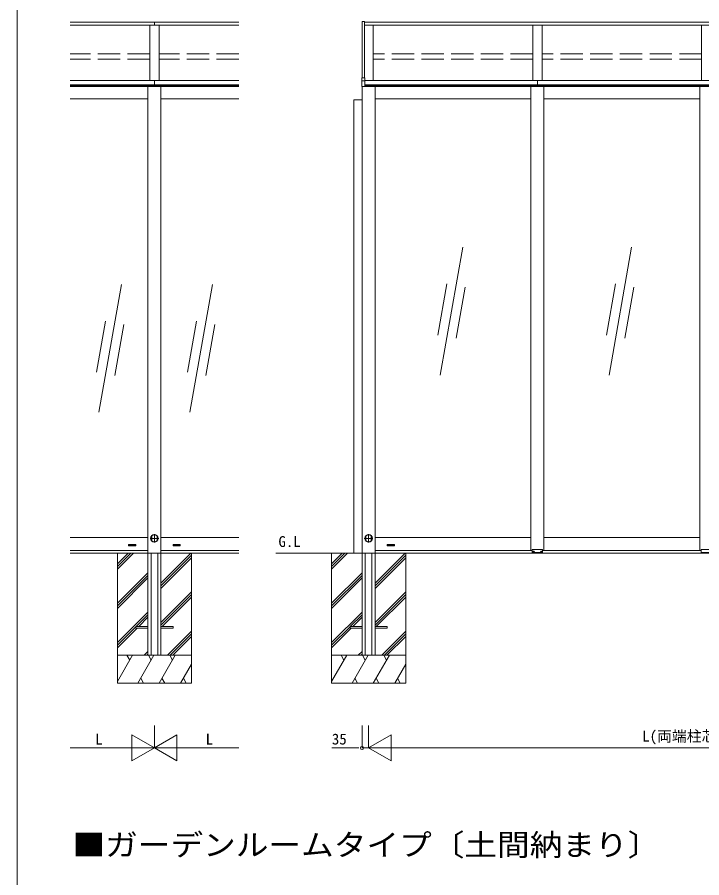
# Model space of a CAD drawing. Units: millimetres, scale not verified. Extents: x -11880 to -792, y -8400 to 9488.
# Drawn here: x -11880 to -8191, y 693 to 5333 of the extents above; entities that cross this region are included whole.
import ezdxf
from ezdxf.enums import TextEntityAlignment as Align

# ---------------------------------------------------------------- set-up
doc = ezdxf.new("R2010")
doc.units = ezdxf.units.MM
doc.header["$LTSCALE"] = 40
doc.linetypes.add('DASHED3', pattern=[4, 3, -1])
for name, color, linetype, lineweight in [('0-1_USER1', 3, 'Continuous', 9), ('0-2_YKK_ZWAK', 7, 'Continuous', 9), ('0-3_YKK_A1', 4, 'Continuous', 9), ('0-4_YKK_D', 6, 'Continuous', 9), ('0-5_YKK_Z1', 7, 'Continuous', 9)]:
    doc.layers.add(name, color=color, linetype=linetype, lineweight=lineweight)
doc.styles.add('ＭＳ ゴシック', font='')
doc.styles.get('ＭＳ ゴシック').set_extended_font_data('MS Gothic')

msp = doc.modelspace()

# ---------------------------------------------------------------- linework, layer by layer
at = {"layer": '0-2_YKK_ZWAK'}
msp.add_line((-11880, -8400), (-11880, 9072), dxfattribs=at)
at = {"layer": '0-3_YKK_A1'}
for p, q in [((-11595.44, 5305.8), (-10685.44, 5305.8)), ((-11595.44, 5289.8), (-10685.44, 5289.8)), ((-11165.44, 5289.8), (-11165.44, 4991.13)), ((-11140.44, 5305.8), (-11140.44, 5289.8)), ((-11115.44, 5289.8), (-11115.44, 4991.13)), ((-10007.94, 5309.86), (-10020.44, 5309.86)), ((-10020.44, 5309.86), (-10020.44, 5005.75)), ((-10007.94, 5309.86), (-10007.94, 5006.54)), ((-10007.94, 5305.8), (-6324.93, 5305.8)), ((-10007.94, 5289.8), (-6324.93, 5289.8)), ((-9961.44, 5289.8), (-9961.44, 4991.08)), ((-9101.43, 5289.8), (-9101.43, 4991.13)), ((-9051.43, 5289.8), (-9051.43, 4991.13)), ((-8191.43, 5289.8), (-8191.43, 4991.13)), ((-11595.44, 4991.13), (-10685.44, 4991.13)), ((-10685.44, 4968.26), (-11595.44, 4968.26)), ((-11140.44, 4991.13), (-11140.44, 4968.26)), ((-11112.94, 4968.26), (-11112.94, 4960.26)), ((-10021.93, 4988.8), (-10021.93, 5005.38)), ((-10021.93, 4989.26), (-10007.43, 4989.26)), ((-10021.93, 4960.31), (-10021.93, 4988.8)), ((-10007.43, 5006.58), (-10021.65, 5005.68)), ((-10007.43, 4991.13), (-6325.44, 4991.13)), ((-6325.44, 4968.26), (-10007.43, 4968.26)), ((-9076.43, 4991.13), (-9076.43, 4968.26)), ((-10685.44, 4964.26), (-11595.44, 4964.26)), ((-10685.44, 4960.26), (-11595.44, 4960.26)), ((-11175.44, 4960.26), (-11175.44, 1893.26)), ((-11105.44, 4960.26), (-11105.44, 1893.26)), ((-10021.43, 4960.01), (-10021.43, 1893.26)), ((-6325.44, 4964.26), (-10007.43, 4964.26)), ((-6325.44, 4960.26), (-10007.43, 4960.26)), ((-9951.43, 4960.26), (-9951.43, 1893.26)), ((-9111.43, 4960.26), (-9111.43, 2458.26)), ((-9041.43, 4960.26), (-9041.43, 2458.26)), ((-8201.43, 4960.26), (-8201.43, 2458.26)), ((-11175.44, 4893.26), (-11595.44, 4893.26)), ((-10685.44, 4893.26), (-11105.44, 4893.26)), ((-10021.43, 4888.26), (-10066.43, 4888.26)), ((-10066.43, 4888.26), (-10066.43, 2443.26)), ((-9111.43, 4893.26), (-9951.43, 4893.26)), ((-8201.43, 4893.26), (-9041.43, 4893.26)), ((-9479.07, 4093.11), (-9600.63, 3403.74)), ((-8569.07, 4093.11), (-8690.63, 3403.74)), ((-11317.84, 3892.54), (-11439.4, 3203.18)), ((-10827.84, 3892.54), (-10949.4, 3203.18)), ((-9564.78, 3894.98), (-9613.4, 3619.23)), ((-9466.3, 3877.61), (-9514.92, 3601.87)), ((-8654.78, 3894.98), (-8703.4, 3619.23)), ((-8556.3, 3877.61), (-8604.92, 3601.87)), ((-11403.55, 3694.41), (-11452.17, 3418.67)), ((-11305.07, 3677.05), (-11353.69, 3401.3)), ((-10913.55, 3694.41), (-10962.17, 3418.67)), ((-10815.07, 3677.05), (-10863.69, 3401.3)), ((-11595.44, 2528.26), (-11175.44, 2528.26)), ((-11117.44, 2523.26), (-11163.44, 2523.26)), ((-11155.19, 2534.65), (-11155.19, 2511.88)), ((-11140.44, 2500.24), (-11140.44, 2546.29)), ((-11125.69, 2511.88), (-11125.69, 2534.65)), ((-11105.44, 2528.26), (-10685.44, 2528.26)), ((-9963.43, 2523.26), (-10009.43, 2523.26)), ((-10001.18, 2534.65), (-10001.18, 2511.88)), ((-9986.43, 2500.24), (-9986.43, 2546.29)), ((-9971.68, 2511.88), (-9971.68, 2534.65)), ((-9951.43, 2528.26), (-9111.43, 2528.26)), ((-9041.43, 2528.26), (-8201.43, 2528.26)), ((-11279.44, 2483.96), (-11279.44, 2489.76)), ((-11278.44, 2490.76), (-11241.44, 2490.76)), ((-11275.44, 2482.96), (-11278.44, 2482.96)), ((-11275.44, 2482.96), (-11275.44, 2488.86)), ((-11275.44, 2488.86), (-11244.44, 2488.86)), ((-11244.49, 2488.56), (-11275.39, 2488.56)), ((-11275.39, 2483.06), (-11275.39, 2488.56)), ((-11275.39, 2486.22), (-11260.44, 2486.22)), ((-11275.39, 2484.77), (-11244.49, 2484.77)), ((-11244.49, 2483.06), (-11275.39, 2483.06)), ((-11259.44, 2490.76), (-11260.44, 2490.76)), ((-11259.44, 2487.46), (-11260.44, 2487.46)), ((-11260.44, 2485.37), (-11260.44, 2487.46)), ((-11260.44, 2485.37), (-11259.44, 2485.37)), ((-11259.44, 2485.37), (-11259.44, 2487.46)), ((-11259.44, 2486.22), (-11244.49, 2486.22)), ((-11244.49, 2488.56), (-11244.49, 2483.06)), ((-11244.44, 2482.96), (-11244.44, 2488.86)), ((-11241.44, 2482.96), (-11244.44, 2482.96)), ((-11240.44, 2489.76), (-11240.44, 2483.96)), ((-11040.44, 2489.76), (-11040.44, 2483.96)), ((-11002.44, 2490.76), (-11039.44, 2490.76)), ((-11039.44, 2482.96), (-11036.44, 2482.96)), ((-11036.44, 2482.96), (-11036.44, 2488.86)), ((-11005.44, 2488.86), (-11036.44, 2488.86)), ((-11036.39, 2488.56), (-11005.49, 2488.56)), ((-11036.39, 2488.56), (-11036.39, 2483.06)), ((-11021.44, 2486.22), (-11036.39, 2486.22)), ((-11005.49, 2484.77), (-11036.39, 2484.77)), ((-11036.39, 2483.06), (-11005.49, 2483.06)), ((-11021.44, 2490.76), (-11020.44, 2490.76)), ((-11021.44, 2487.46), (-11020.44, 2487.46)), ((-11021.44, 2485.37), (-11021.44, 2487.46)), ((-11020.44, 2485.37), (-11021.44, 2485.37)), ((-11020.44, 2485.37), (-11020.44, 2487.46)), ((-11005.49, 2486.22), (-11020.44, 2486.22)), ((-11005.49, 2483.06), (-11005.49, 2488.56)), ((-11005.44, 2482.96), (-11005.44, 2488.86)), ((-11005.44, 2482.96), (-11002.44, 2482.96)), ((-11001.44, 2483.96), (-11001.44, 2489.76)), ((-9886.43, 2489.76), (-9886.43, 2483.96)), ((-9848.43, 2490.76), (-9885.43, 2490.76)), ((-9885.43, 2482.96), (-9882.43, 2482.96)), ((-9882.43, 2482.96), (-9882.43, 2488.86)), ((-9851.43, 2488.86), (-9882.43, 2488.86)), ((-9882.38, 2488.56), (-9851.48, 2488.56)), ((-9882.38, 2488.56), (-9882.38, 2483.06)), ((-9867.43, 2486.22), (-9882.38, 2486.22)), ((-9851.48, 2484.77), (-9882.38, 2484.77)), ((-9882.38, 2483.06), (-9851.48, 2483.06)), ((-9867.43, 2490.76), (-9866.43, 2490.76)), ((-9867.43, 2487.46), (-9866.43, 2487.46)), ((-9867.43, 2485.37), (-9867.43, 2487.46)), ((-9866.43, 2485.37), (-9867.43, 2485.37)), ((-9866.43, 2485.37), (-9866.43, 2487.46)), ((-9851.48, 2486.22), (-9866.43, 2486.22)), ((-9851.48, 2483.06), (-9851.48, 2488.56)), ((-9851.43, 2482.96), (-9851.43, 2488.86)), ((-9851.43, 2482.96), (-9848.43, 2482.96)), ((-9847.43, 2483.96), (-9847.43, 2489.76)), ((-9104.43, 2463.76), (-9048.43, 2463.76)), ((-9104.43, 2448.06), (-9104.43, 2463.76)), ((-9048.43, 2463.76), (-9048.43, 2448.06)), ((-8194.43, 2463.76), (-8138.43, 2463.76)), ((-8194.43, 2448.06), (-8194.43, 2463.76)), ((-11595.44, 2458.26), (-11175.44, 2458.26)), ((-11158.44, 2443.26), (-11158.44, 1893.26)), ((-11122.44, 2443.26), (-11122.44, 1893.26)), ((-11105.44, 2458.26), (-10685.44, 2458.26)), ((-10004.43, 2443.26), (-10004.43, 1893.26)), ((-9968.43, 2443.26), (-9968.43, 1893.26)), ((-9951.43, 2458.26), (-9104.43, 2458.26)), ((-9050.43, 2446.06), (-9102.43, 2446.06)), ((-9098.48, 2451.17), (-9097.66, 2451.17)), ((-9098.48, 2450.35), (-9098.48, 2451.17)), ((-9097.66, 2450.35), (-9098.48, 2450.35)), ((-9096.84, 2452.81), (-9096.02, 2452.81)), ((-9096.84, 2451.99), (-9096.84, 2452.81)), ((-9096.84, 2448.71), (-9096.84, 2449.53)), ((-9096.02, 2448.71), (-9096.84, 2448.71)), ((-9096.02, 2452.81), (-9096.02, 2451.99)), ((-9096.02, 2449.53), (-9096.02, 2448.71)), ((-9095.2, 2451.17), (-9094.38, 2451.17)), ((-9094.38, 2450.35), (-9095.2, 2450.35)), ((-9094.38, 2451.17), (-9094.38, 2450.35)), ((-9058.48, 2451.17), (-9058.48, 2450.35)), ((-9057.66, 2451.17), (-9058.48, 2451.17)), ((-9058.48, 2450.35), (-9057.66, 2450.35)), ((-9056.84, 2452.81), (-9056.84, 2451.99)), ((-9056.02, 2452.81), (-9056.84, 2452.81)), ((-9056.84, 2449.53), (-9056.84, 2448.71)), ((-9056.84, 2448.71), (-9056.02, 2448.71)), ((-9056.02, 2451.99), (-9056.02, 2452.81)), ((-9056.02, 2448.71), (-9056.02, 2449.53)), ((-9054.38, 2451.17), (-9055.2, 2451.17)), ((-9055.2, 2450.35), (-9054.38, 2450.35)), ((-9054.38, 2450.35), (-9054.38, 2451.17)), ((-9048.43, 2458.26), (-8194.43, 2458.26)), ((-8140.43, 2446.06), (-8192.43, 2446.06)), ((-11240.44, 2038.76), (-11240.44, 2047.76)), ((-11240.44, 2047.76), (-11175.44, 2047.76)), ((-11105.44, 2047.76), (-11040.44, 2047.76)), ((-11040.44, 2047.76), (-11040.44, 2038.76)), ((-10086.43, 2038.76), (-10086.43, 2047.76)), ((-10086.43, 2047.76), (-10021.43, 2047.76)), ((-9951.43, 2047.76), (-9886.43, 2047.76)), ((-9886.43, 2047.76), (-9886.43, 2038.76)), ((-11175.44, 2038.76), (-11240.44, 2038.76)), ((-11040.44, 2038.76), (-11105.44, 2038.76)), ((-10021.43, 2038.76), (-10086.43, 2038.76)), ((-9886.43, 2038.76), (-9951.43, 2038.76))]:
    msp.add_line(p, q, dxfattribs=at)
at = {"layer": '0-3_YKK_A1', "linetype": 'DASHED3'}
for p, q in [((-11165.44, 5136.28), (-11595.44, 5136.28)), ((-11165.44, 5107.65), (-11595.44, 5107.65)), ((-10685.44, 5136.28), (-11115.44, 5136.28)), ((-10685.44, 5107.65), (-11115.44, 5107.65)), ((-9101.43, 5136.28), (-9961.43, 5136.28)), ((-9101.43, 5107.65), (-9961.43, 5107.65)), ((-8191.43, 5136.28), (-9051.43, 5136.28)), ((-8191.43, 5107.65), (-9051.43, 5107.65))]:
    msp.add_line(p, q, dxfattribs=at)
at = {"layer": '0-3_YKK_A1'}
msp.add_lwpolyline([(-10007.43, 5006.57), (-10007.43, 4989.31), (-10007.43, 4989.01), (-10007.43, 4960.06), (-10007.43, 4959.76), (-10021.64, 4960.01)], dxfattribs=at)
for centre, radius in [((-11140.44, 2523.26), 20.67), ((-11140.44, 2523.26), 19), ((-9986.43, 2523.26), 20.67), ((-9986.43, 2523.26), 19), ((-9096.43, 2450.76), 3.5), ((-9056.43, 2450.76), 3.5)]:
    msp.add_circle(centre, radius, dxfattribs=at)
for centre, radius, start, end in [((-10021.63, 5005.38), 0.3, 93.61995, 180), ((-10021.63, 4960.31), 0.3, 180, 269), ((-11140.44, 2523.26), 18.63, 142.33411, 217.66588), ((-11140.44, 2523.26), 18.63, 322.33411, 37.66588), ((-9986.43, 2523.26), 18.63, 142.33411, 217.66588), ((-9986.43, 2523.26), 18.63, 322.33411, 37.66588), ((-11278.44, 2489.76), 1, 90, 180), ((-11278.44, 2483.96), 1, 180, 270), ((-11241.44, 2489.76), 1, 0, 90), ((-11241.44, 2483.96), 1, 270, 0), ((-11039.44, 2489.76), 1, 90, 180), ((-11039.44, 2483.96), 1, 180, 270), ((-11002.44, 2489.76), 1, 0, 90), ((-11002.44, 2483.96), 1, 270, 0), ((-9885.43, 2489.76), 1, 90, 180), ((-9885.43, 2483.96), 1, 180, 270), ((-9848.43, 2489.76), 1, 0, 90), ((-9848.43, 2483.96), 1, 270, 0), ((-9102.43, 2448.06), 2, 180, 270), ((-9097.66, 2451.99), 0.82, 270, 0), ((-9097.66, 2449.53), 0.82, 0, 90), ((-9095.2, 2451.99), 0.82, 180, 270), ((-9095.2, 2449.53), 0.82, 90, 180), ((-9057.66, 2451.99), 0.82, 270, 0), ((-9057.66, 2449.53), 0.82, 0, 90), ((-9055.2, 2451.99), 0.82, 180, 270), ((-9055.2, 2449.53), 0.82, 90, 180), ((-9050.43, 2448.06), 2, 270, 0), ((-8192.43, 2448.06), 2, 180, 270)]:
    msp.add_arc(centre, radius, start, end, dxfattribs=at)
at = {"layer": '0-4_YKK_D'}
for p, q in [((-11140.44, 1513.26), (-11140.44, 1392.26)), ((-11140.44, 1513.26), (-11140.44, 1392.26)), ((-10021.43, 1513.26), (-10021.43, 1392.26)), ((-9986.43, 1513.26), (-9986.43, 1392.26)), ((-9986.43, 1513.26), (-9986.43, 1392.26)), ((-11261.68, 1463.26), (-11261.68, 1323.26)), ((-11140.44, 1393.26), (-11261.68, 1463.26)), ((-11140.44, 1393.26), (-11019.2, 1463.26)), ((-11019.2, 1323.26), (-11019.2, 1463.26)), ((-9986.43, 1393.26), (-9865.19, 1463.26)), ((-9865.19, 1323.26), (-9865.19, 1463.26)), ((-11280.44, 1393.26), (-11595.44, 1393.26)), ((-11140.44, 1393.26), (-11382.93, 1393.26)), ((-11140.44, 1393.26), (-11261.68, 1323.26)), ((-11140.44, 1393.26), (-10897.95, 1393.26)), ((-11140.44, 1393.26), (-11019.2, 1323.26)), ((-11000.44, 1393.26), (-10685.44, 1393.26)), ((-10055.43, 1393.26), (-10184.9, 1393.26)), ((-10038.43, 1393.26), (-10055.43, 1393.26)), ((-9986.43, 1393.26), (-10021.43, 1393.26)), ((-9986.43, 1393.26), (-9952.43, 1393.26)), ((-9986.43, 1393.26), (-9743.95, 1393.26)), ((-9986.43, 1393.26), (-9865.19, 1323.26)), ((-9846.43, 1393.26), (-6486.43, 1393.26))]:
    msp.add_line(p, q, dxfattribs=at)
for start, end in [(0, 180), (180, 0)]:
    msp.add_arc((-10021.43, 1393.26), 8.5, start, end, dxfattribs=at)
at = {"layer": '0-5_YKK_Z1'}
for p, q in [((-11595.44, 2443.26), (-10685.44, 2443.26)), ((-11340.44, 2443.26), (-11340.44, 1743.26)), ((-11340.44, 2356.72), (-11253.89, 2443.26)), ((-11340.44, 2370.86), (-11268.04, 2443.26)), ((-11340.44, 2385), (-11282.18, 2443.26)), ((-11105.44, 2281.64), (-10943.81, 2443.26)), ((-11105.44, 2267.49), (-10940.44, 2432.49)), ((-11105.44, 2253.35), (-10940.44, 2418.35)), ((-10940.44, 2443.26), (-10940.44, 1743.26)), ((-10486.41, 2443.26), (-2458.32, 2443.26)), ((-10186.43, 2443.26), (-10186.43, 1743.26)), ((-10186.43, 2356.72), (-10099.89, 2443.26)), ((-10186.43, 2370.86), (-10114.03, 2443.26)), ((-10186.43, 2385), (-10128.17, 2443.26)), ((-9951.43, 2281.64), (-9789.81, 2443.26)), ((-9951.43, 2267.49), (-9786.43, 2432.49)), ((-9951.43, 2253.35), (-9786.43, 2418.35)), ((-9786.43, 2443.26), (-9786.43, 1743.26)), ((-11340.44, 2172.87), (-11175.44, 2337.87)), ((-11340.44, 2158.73), (-11175.44, 2323.73)), ((-10186.43, 2172.87), (-10021.43, 2337.87)), ((-10186.43, 2158.73), (-10021.43, 2323.73)), ((-11340.44, 2144.58), (-11175.44, 2309.58)), ((-10186.43, 2144.58), (-10021.43, 2309.58)), ((-11105.44, 2069.5), (-10940.44, 2234.5)), ((-9951.43, 2069.5), (-9786.43, 2234.5)), ((-11105.44, 2055.36), (-10940.44, 2220.36)), ((-11098.9, 2047.76), (-10940.44, 2206.22)), ((-9951.43, 2055.36), (-9786.43, 2220.36)), ((-9944.89, 2047.76), (-9786.43, 2206.22)), ((-11340.44, 1960.74), (-11175.44, 2125.74)), ((-11239.27, 2047.76), (-11175.44, 2111.6)), ((-11225.13, 2047.76), (-11175.44, 2097.45)), ((-10186.43, 1960.74), (-10021.43, 2125.74)), ((-10085.27, 2047.76), (-10021.43, 2111.6)), ((-10071.13, 2047.76), (-10021.43, 2097.45)), ((-11340.44, 1946.6), (-11240.44, 2046.6)), ((-10186.43, 1946.6), (-10086.43, 2046.6)), ((-11340.44, 1932.45), (-11234.13, 2038.76)), ((-11069.55, 1893.26), (-10940.44, 2022.37)), ((-11055.41, 1893.26), (-10940.44, 2008.23)), ((-10186.43, 1932.45), (-10080.13, 2038.76)), ((-9915.55, 1893.26), (-9786.43, 2022.37)), ((-9901.4, 1893.26), (-9786.43, 2008.23)), ((-11041.27, 1893.26), (-10940.44, 1994.09)), ((-9887.26, 1893.26), (-9786.43, 1994.09)), ((-11195.78, 1893.26), (-11175.44, 1913.61)), ((-10041.78, 1893.26), (-10021.43, 1913.61)), ((-11340.44, 1751.17), (-11258.4, 1893.26)), ((-10940.44, 1893.26), (-11340.44, 1893.26)), ((-11273.4, 1867.28), (-11288.4, 1893.26)), ((-11229.53, 1743.26), (-11142.93, 1893.26)), ((-11181.64, 1893.26), (-11175.44, 1899.46)), ((-11157.93, 1867.28), (-11172.93, 1893.26)), ((-11114.96, 1743.26), (-11028.36, 1893.26)), ((-11043.36, 1867.28), (-11058.36, 1893.26)), ((-10186.43, 1751.17), (-10104.39, 1893.26)), ((-9786.43, 1893.26), (-10186.43, 1893.26)), ((-10119.4, 1867.28), (-10134.4, 1893.26)), ((-10075.53, 1743.26), (-9988.92, 1893.26)), ((-10027.64, 1893.26), (-10021.43, 1899.46)), ((-10003.92, 1867.28), (-10018.93, 1893.26)), ((-9960.96, 1743.26), (-9874.35, 1893.26)), ((-9889.35, 1867.28), (-9904.36, 1893.26)), ((-10999.49, 1743.26), (-10940.44, 1845.55)), ((-9845.49, 1743.26), (-9786.43, 1845.55)), ((-11214.53, 1769.24), (-11199.53, 1743.26)), ((-11099.96, 1769.24), (-11084.97, 1743.26)), ((-10984.49, 1769.24), (-10969.5, 1743.26)), ((-10060.53, 1769.24), (-10045.53, 1743.26)), ((-9945.96, 1769.24), (-9930.96, 1743.26)), ((-9830.49, 1769.24), (-9815.49, 1743.26)), ((-11340.44, 1743.26), (-10940.44, 1743.26)), ((-10186.43, 1743.26), (-9786.43, 1743.26))]:
    msp.add_line(p, q, dxfattribs=at)

# ---------------------------------------------------------------- texts
at = {"layer": '0-1_USER1', "color": 7, "style": 'ＭＳ ゴシック', "width": 1.1}
msp.add_text('■ガーデンルームタイプ〔土間納まり〕', height=117.3, dxfattribs=at).set_placement((-11582.04, 776.68), align=Align.BOTTOM_LEFT)
at = {"layer": '0-4_YKK_D', "color": 4, "style": 'ＭＳ ゴシック'}
for s, p in [('L(両端柱芯々)', (-8511.46, 1409.67)), ('L', (-11459.27, 1394.06)), ('L', (-10864.27, 1394.06)), ('35', (-10184.1, 1394.06))]:
    msp.add_text(s, height=58.65, dxfattribs=at).set_placement(p, align=Align.BOTTOM_LEFT)
at = {"layer": '0-5_YKK_Z1', "color": 4, "style": 'ＭＳ ゴシック'}
msp.add_text('G.L', height=58.65, dxfattribs=at).set_placement((-10472.05, 2459.05), align=Align.BOTTOM_LEFT)

doc.saveas('drawing.dxf')
